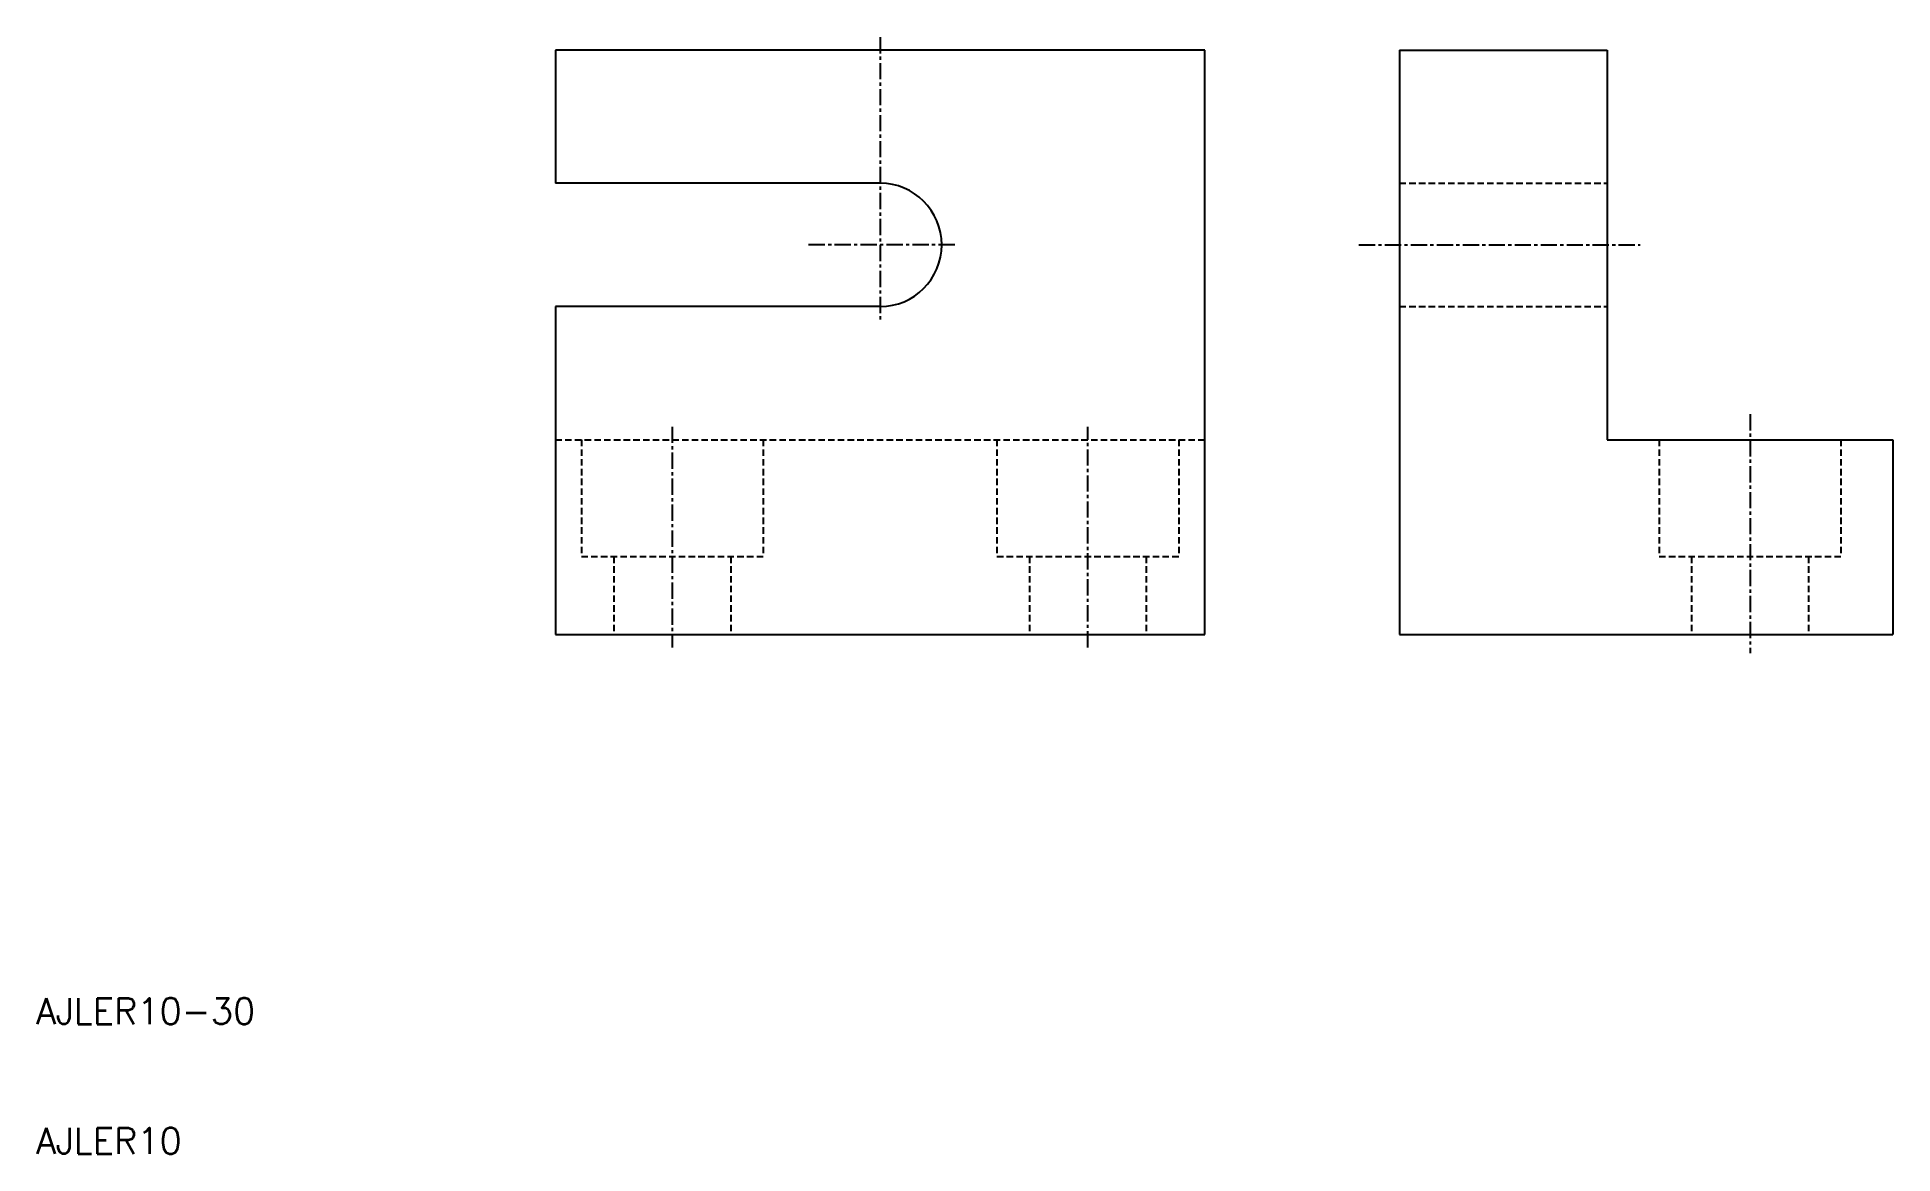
# Model space of a CAD drawing. Extents: x 10 to 153, y 10 to 96.
import ezdxf

# ---------------------------------------------------------------- set-up
doc = ezdxf.new("R2010")
doc.units = 0
doc.linetypes.add('CENTER', pattern=[2, 1.25, -0.25, 0.25, -0.25])
doc.linetypes.add('DASHED', pattern=[0.75, 0.5, -0.25])
doc.layers.get('0').update_dxf_attribs({"linetype": 'CONTINUOUS'})
doc.layers.add('CENTER', color=1, linetype='CENTER')
doc.styles.get("Standard").update_dxf_attribs({"font": 'txt.shx'})

msp = doc.modelspace()

# ---------------------------------------------------------------- linework, layer by layer
at = {"color": 7, "linetype": 'CONTINUOUS'}
for p, q in [((100, 95), (50, 95)), ((50, 95), (50, 84.75)), ((100, 50), (100, 95)), ((115, 95), (131, 95)), ((115, 95), (115, 50)), ((131, 95), (131, 65)), ((75, 84.75), (50, 84.75)), ((75, 75.25), (50, 75.25)), ((50, 75.25), (50, 50)), ((131, 65), (153, 65)), ((153, 65), (153, 50)), ((50, 50), (100, 50)), ((115, 50), (153, 50))]:
    msp.add_line(p, q, dxfattribs=at)
at = {"color": 3, "linetype": 'DASHED'}
for p, q in [((115, 84.75), (131, 84.75)), ((115, 75.25), (131, 75.25)), ((50, 65), (100, 65)), ((52, 65), (52, 56)), ((66, 65), (66, 56)), ((84, 65), (84, 56)), ((98, 65), (98, 56)), ((135, 65), (135, 56)), ((149, 65), (149, 56)), ((52, 56), (66, 56)), ((54.5, 56), (54.5, 50)), ((63.5, 56), (63.5, 50)), ((84, 56), (98, 56)), ((86.5, 56), (86.5, 50)), ((95.5, 56), (95.5, 50)), ((135, 56), (149, 56)), ((137.5, 56), (137.5, 50)), ((146.5, 56), (146.5, 50))]:
    msp.add_line(p, q, dxfattribs=at)
at = {"color": 7, "linetype": 'CONTINUOUS'}
msp.add_arc((75, 80), 4.75, 270, 90, dxfattribs=at)
at = {"layer": 'CENTER', "color": 1, "linetype": 'CENTER'}
for p, q in [((75, 96), (75, 74.25)), ((80.75, 80), (69.5, 80)), ((111.877744, 80), (133.545104, 80)), ((59, 66), (59, 49)), ((91, 49), (91, 66)), ((142, 66.964105), (142, 48.555111))]:
    msp.add_line(p, q, dxfattribs=at)

# ---------------------------------------------------------------- texts
at = {"color": 7, "linetype": 'CONTINUOUS'}
for s, p in [('AJLER10-30', (10, 20)), ('AJLER10', (10, 10))]:
    msp.add_text(s, height=2, dxfattribs=at).set_placement(p)

doc.saveas('drawing.dxf')
